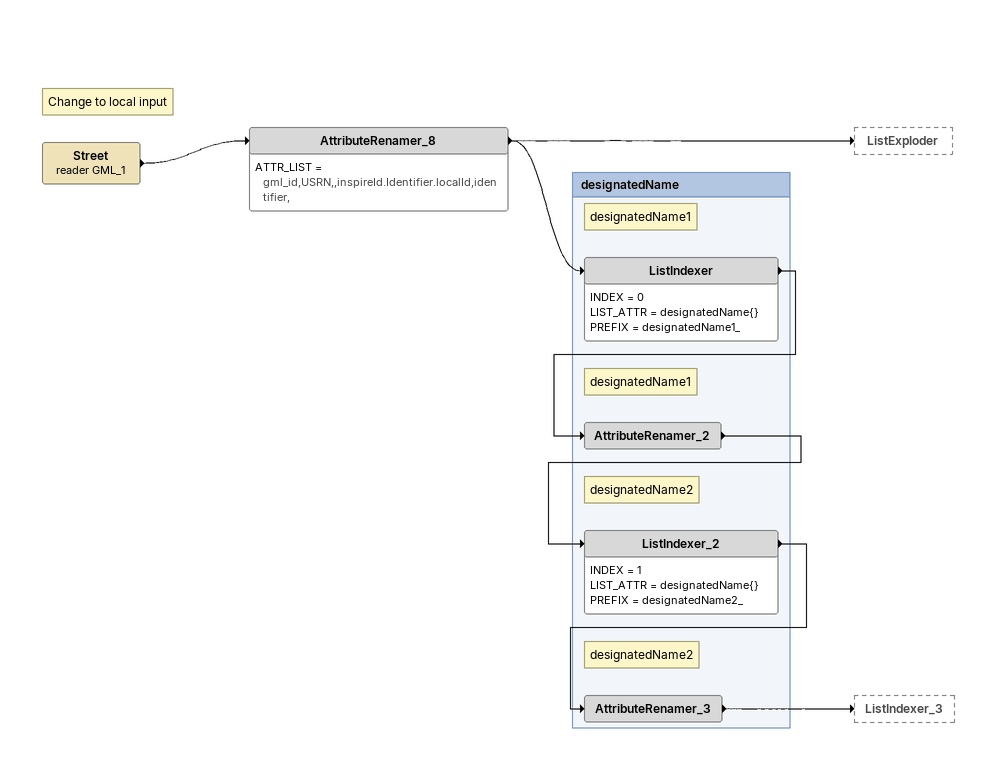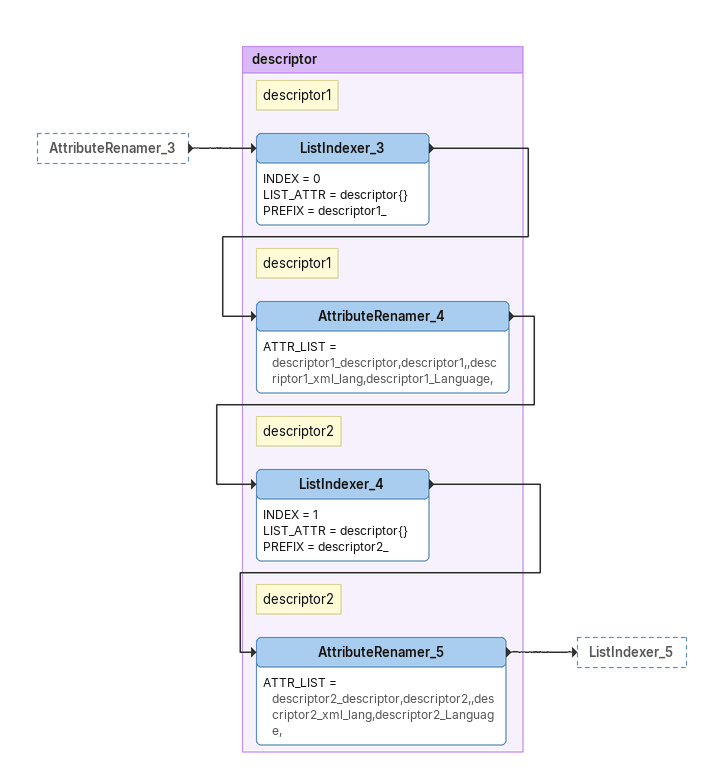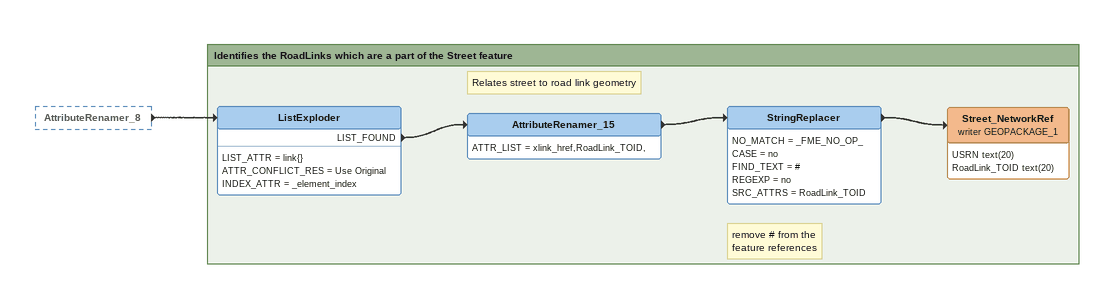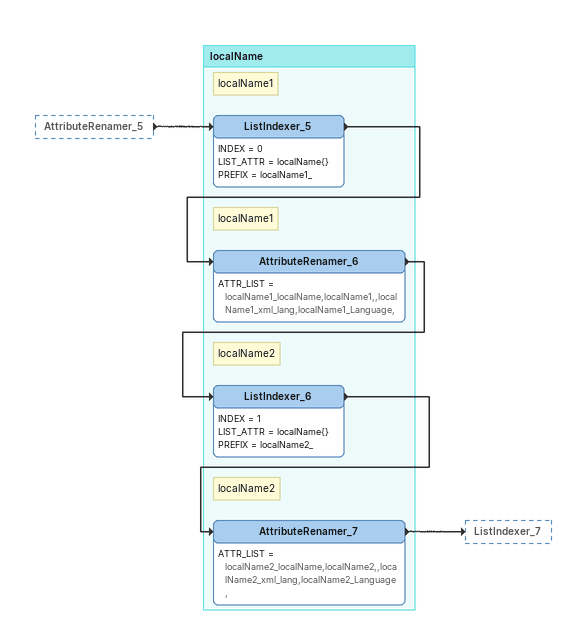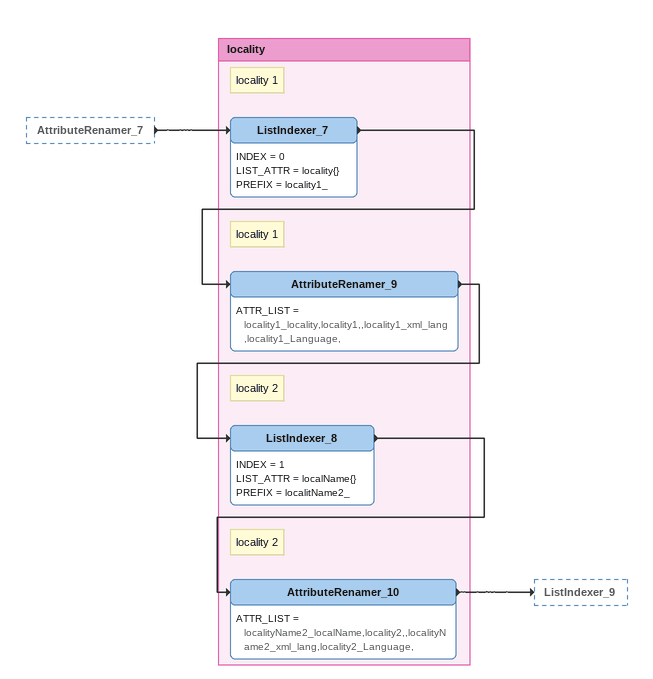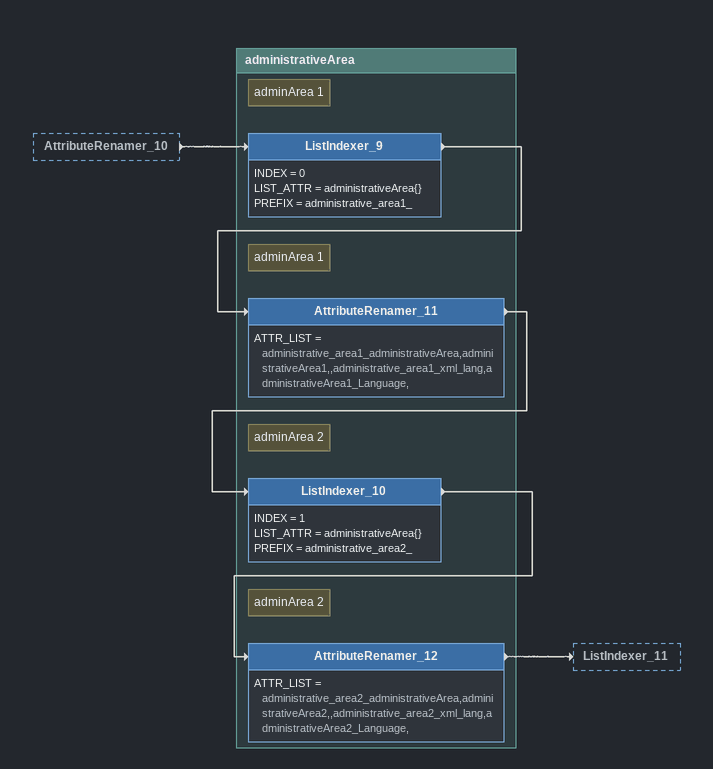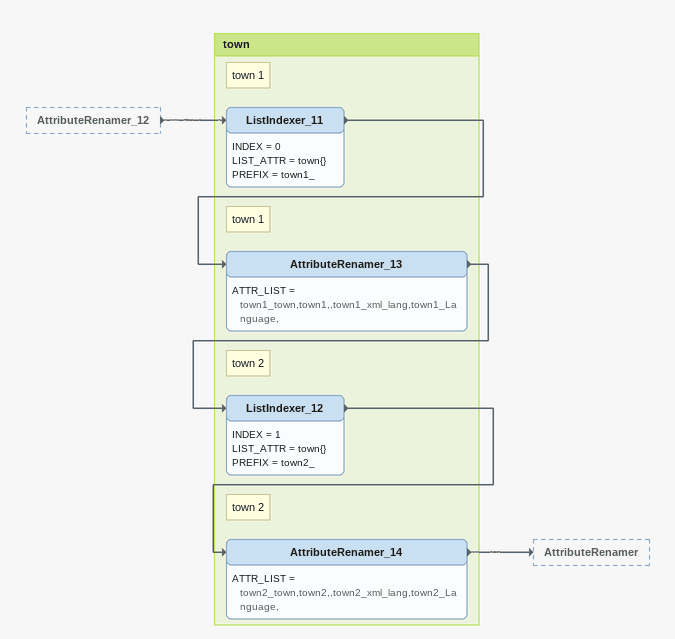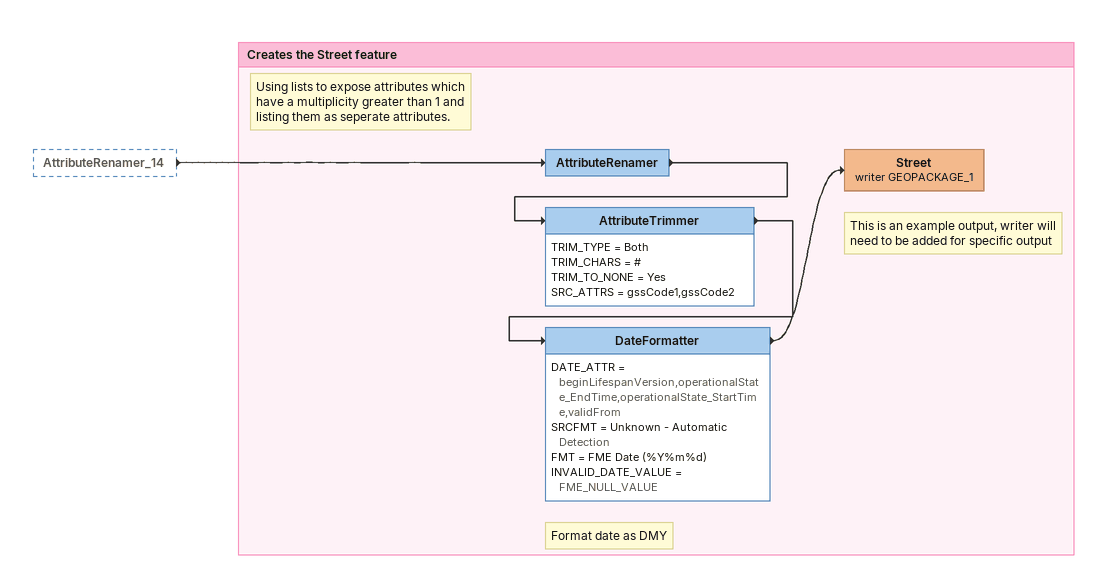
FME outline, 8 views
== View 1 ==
Note: Change to local input
Street (reader GML_1)
    -> AttributeRenamer_8
AttributeRenamer_8
    ATTR_LIST = gml_id,USRN,,inspireId.Identifier.localId,identifier,
    -> ListExploder
    -> ListIndexer

Bookmark: designatedName
Note: designatedName1
ListIndexer
    INDEX = 0
    LIST_ATTR = designatedName{}
    PREFIX = designatedName1_
    -> AttributeRenamer_2
Note: designatedName1
AttributeRenamer_2
    -> ListIndexer_2
Note: designatedName2
ListIndexer_2
    INDEX = 1
    LIST_ATTR = designatedName{}
    PREFIX = designatedName2_
    -> AttributeRenamer_3
Note: designatedName2
AttributeRenamer_3
    -> ListIndexer_3

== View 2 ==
AttributeRenamer_3 [outside]
    -> ListIndexer_3

Bookmark: descriptor
Note: descriptor1
ListIndexer_3
    INDEX = 0
    LIST_ATTR = descriptor{}
    PREFIX = descriptor1_
    -> AttributeRenamer_4
Note: descriptor1
AttributeRenamer_4
    ATTR_LIST = descriptor1_descriptor,descriptor1,,descriptor1_xml_lang,descriptor1_Language,
    -> ListIndexer_4
Note: descriptor2
ListIndexer_4
    INDEX = 1
    LIST_ATTR = descriptor{}
    PREFIX = descriptor2_
    -> AttributeRenamer_5
Note: descriptor2
AttributeRenamer_5
    ATTR_LIST = descriptor2_descriptor,descriptor2,,descriptor2_xml_lang,descriptor2_Language,
    -> ListIndexer_5

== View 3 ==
AttributeRenamer_8 [outside]
    -> ListExploder

Bookmark: Identifies the RoadLinks which are a part of the Street feature
ListExploder
    LIST_ATTR = link{}
    ATTR_CONFLICT_RES = Use Original
    INDEX_ATTR = _element_index
    LIST_FOUND -> AttributeRenamer_15
Note: Relates street to road link geometry
AttributeRenamer_15
    ATTR_LIST = xlink_href,RoadLink_TOID,
    -> StringReplacer
Note: remove # from the / feature references
StringReplacer
    NO_MATCH = _FME_NO_OP_
    CASE = no
    FIND_TEXT = #
    REGEXP = no
    SRC_ATTRS = RoadLink_TOID
    -> Street_NetworkRef (writer GEOPACKAGE_1)
Street_NetworkRef (writer GEOPACKAGE_1)
    attributes: USRN text(20), RoadLink_TOID text(20)

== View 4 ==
AttributeRenamer_5 [outside]
    -> ListIndexer_5

Bookmark: localName
Note: localName1
ListIndexer_5
    INDEX = 0
    LIST_ATTR = localName{}
    PREFIX = localName1_
    -> AttributeRenamer_6
Note: localName1
AttributeRenamer_6
    ATTR_LIST = localName1_localName,localName1,,localName1_xml_lang,localName1_Language,
    -> ListIndexer_6
Note: localName2
ListIndexer_6
    INDEX = 1
    LIST_ATTR = localName{}
    PREFIX = localName2_
    -> AttributeRenamer_7
Note: localName2
AttributeRenamer_7
    ATTR_LIST = localName2_localName,localName2,,localName2_xml_lang,localName2_Language,
    -> ListIndexer_7

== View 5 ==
AttributeRenamer_7 [outside]
    -> ListIndexer_7

Bookmark: locality
Note: locality 1
ListIndexer_7
    INDEX = 0
    LIST_ATTR = locality{}
    PREFIX = locality1_
    -> AttributeRenamer_9
Note: locality 1
AttributeRenamer_9
    ATTR_LIST = locality1_locality,locality1,,locality1_xml_lang,locality1_Language,
    -> ListIndexer_8
Note: locality 2
ListIndexer_8
    INDEX = 1
    LIST_ATTR = localName{}
    PREFIX = localitName2_
    -> AttributeRenamer_10
Note: locality 2
AttributeRenamer_10
    ATTR_LIST = localityName2_localName,locality2,,localityName2_xml_lang,locality2_Language,
    -> ListIndexer_9

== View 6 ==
AttributeRenamer_10 [outside]
    -> ListIndexer_9

Bookmark: administrativeArea
Note: adminArea 1
ListIndexer_9
    INDEX = 0
    LIST_ATTR = administrativeArea{}
    PREFIX = administrative_area1_
    -> AttributeRenamer_11
Note: adminArea 1
AttributeRenamer_11
    ATTR_LIST = administrative_area1_administrativeArea,administrativeArea1,,administrative_area1_xml_lang,administrativeArea1_Language,
    -> ListIndexer_10
Note: adminArea 2
ListIndexer_10
    INDEX = 1
    LIST_ATTR = administrativeArea{}
    PREFIX = administrative_area2_
    -> AttributeRenamer_12
Note: adminArea 2
AttributeRenamer_12
    ATTR_LIST = administrative_area2_administrativeArea,administrativeArea2,,administrative_area2_xml_lang,administrativeArea2_Language,
    -> ListIndexer_11

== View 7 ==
AttributeRenamer_12 [outside]
    -> ListIndexer_11

Bookmark: town
Note: town 1
ListIndexer_11
    INDEX = 0
    LIST_ATTR = town{}
    PREFIX = town1_
    -> AttributeRenamer_13
Note: town 1
AttributeRenamer_13
    ATTR_LIST = town1_town,town1,,town1_xml_lang,town1_Language,
    -> ListIndexer_12
Note: town 2
ListIndexer_12
    INDEX = 1
    LIST_ATTR = town{}
    PREFIX = town2_
    -> AttributeRenamer_14
Note: town 2
AttributeRenamer_14
    ATTR_LIST = town2_town,town2,,town2_xml_lang,town2_Language,
    -> AttributeRenamer

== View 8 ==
AttributeRenamer_14 [outside]
    -> AttributeRenamer

Bookmark: Creates the Street feature
Note: Using lists to expose attributes which have a multiplicity greater than 1 and listing them as seperate attributes.
AttributeRenamer
    -> AttributeTrimmer
AttributeTrimmer
    TRIM_TYPE = Both
    TRIM_CHARS = #
    TRIM_TO_NONE = Yes
    SRC_ATTRS = gssCode1,gssCode2
    -> DateFormatter
Note: Format date as DMY
DateFormatter
    DATE_ATTR = beginLifespanVersion,operationalState_EndTime,operationalState_StartTime,validFrom
    SRCFMT = Unknown - Automatic Detection
    FMT = FME Date (%Y%m%d)
    INVALID_DATE_VALUE = FME_NULL_VALUE
    -> Street (writer GEOPACKAGE_1)
Note: This is an example output, writer will need to be added for specific output
Street (writer GEOPACKAGE_1)
